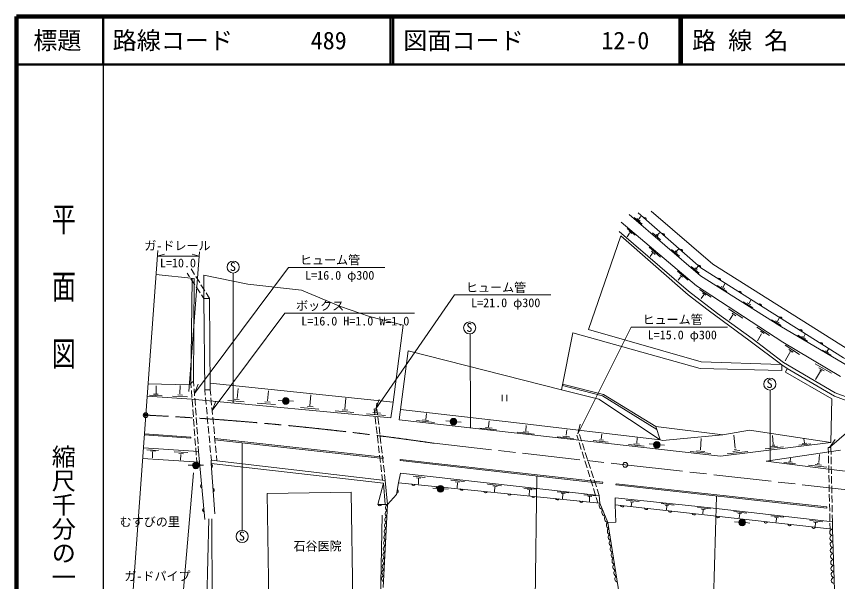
# Model space of a CAD drawing. Units: millimetres, scale not verified. Extents: x 40000 to 680000, y 20000 to 380000.
# Drawn here: x 40000 to 210605, y 262532 to 380000 of the extents above; entities that cross this region are included whole.
import ezdxf
from ezdxf.enums import TextEntityAlignment as Align

# ---------------------------------------------------------------- set-up
doc = ezdxf.new("R2010")
doc.units = ezdxf.units.MM
doc.header["$LTSCALE"] = 1000
doc.header["$PDMODE"] = 32
doc.header["$PDSIZE"] = 500
doc.linetypes.add('CHAIN', pattern=[18.5, 12, -1.5, 3.5, -1.5])
for name, color, linetype, lineweight in [('M-BGD', 7, 'Continuous', 13), ('M-BMK', 2, 'CHAIN', 13), ('M-BMK-SRVR', 3, 'Continuous', 13), ('M-STR-HTXT', 7, 'Continuous', 13), ('M-TTL', 2, 'Continuous', 140), ('M-TTL-BAND', 7, 'Continuous', 25), ('M-TTL-LINE', 7, 'Continuous', 50)]:
    doc.layers.add(name, color=color, linetype=linetype, lineweight=lineweight)
doc.layers.add('M-OTRS', color=6, linetype='Continuous')
doc.layers.add('M-TTL-TXT', color=7, linetype='Continuous')
doc.styles.add('@ＭＳ ゴシック', font='')
doc.styles.add('ＭＳ ゴシック', font='')
doc.styles.get('@ＭＳ ゴシック').set_extended_font_data('@MS Gothic')
doc.styles.get('ＭＳ ゴシック').set_extended_font_data('MS Gothic')

msp = doc.modelspace()

# ---------------------------------------------------------------- hatches: boundary and pattern name
at = {"layer": 'M-BGD'}
for points in [[(96629, 300038, 0.97359), (95266, 300127, 0.01338), (95264, 300090, 1)], [(131493, 295717, 0.97359), (130135, 295860, 0.01338), (130132, 295823, 0.41421), (130759, 295089, 0.41421)], [(173715, 290918, 0.97359), (172357, 291061, 0.01338), (172353, 291025, 0.41421), (172981, 290291, 0.41421)], [(77957, 286685, 0.97359), (76592, 286719, 0.01338), (76591, 286682, 1)], [(128802, 281750, 0.97359), (127444, 281893, 0.01338), (127440, 281857, 0.41421), (128068, 281123, 0.41421)], [(191459, 274744, 0.97359), (190101, 274887, 0.01338), (190097, 274850, 0.41421), (190725, 274116, 0.41421)]]:
    msp.add_hatch(color=256, dxfattribs=at).paths.add_polyline_path(points)

# ---------------------------------------------------------------- linework, layer by layer
for p, q in [((171876, 339541), (184660, 328497)), ((182121, 326081), (167320, 338811)), ((168319, 338227), (170002, 336833)), ((168898, 337990), (169568, 337451)), ((169305, 337911), (169739, 338437)), ((165623, 337243), (181303, 324008)), ((158839, 314958), (165549, 334413)), ((179660, 322915), (165228, 335291)), ((165549, 334413), (179571, 322117)), ((166888, 335899), (168571, 334544)), ((167375, 334926), (166888, 334216)), ((167322, 335281), (167848, 334860)), ((172145, 334984), (173811, 333590)), ((172908, 334659), (173346, 334309)), ((173215, 334589), (173583, 335036)), ((171437, 332007), (173830, 329995)), ((171924, 331218), (172726, 330534)), ((176093, 331588), (177758, 330195)), ((176855, 331264), (177294, 330913)), ((177162, 331194), (177530, 331641)), ((172187, 330784), (171674, 330100)), ((180210, 328048), (181875, 326654)), ((180972, 327723), (181410, 327373)), ((181279, 327653), (181647, 328100)), ((184660, 328497), (214612, 309638)), ((76903, 325498), (68987, 326357)), ((75954, 325884), (75459, 326637)), ((77016, 326359), (76287, 327524)), ((78077, 324664), (77282, 325935)), ((78944, 326237), (78923, 321371)), ((88056, 324334), (78944, 326237)), ((85002, 299651), (85002, 326675)), ((177341, 327024), (179550, 325170)), ((177919, 326143), (178366, 325775)), ((198628, 315668), (182121, 326081)), ((77054, 324213), (76229, 325466)), ((76485, 325543), (76251, 303708)), ((76815, 304189), (76903, 325498)), ((79138, 322969), (78342, 324240)), ((99251, 323084), (88056, 324334)), ((177998, 325814), (177512, 325170)), ((186827, 323798), (187195, 324411)), ((78153, 322542), (77328, 323795)), ((80133, 321380), (79403, 322545)), ((107349, 319715), (99251, 323084)), ((185690, 318244), (179660, 322915)), ((181303, 324008), (199260, 312313)), ((181907, 323233), (184309, 321673)), ((182547, 322540), (183266, 322076)), ((185603, 324086), (187610, 322851)), ((186453, 323850), (187189, 323424)), ((78923, 321371), (78427, 322124)), ((78923, 321371), (80133, 321380)), ((79131, 302401), (78923, 321371)), ((80133, 321380), (80089, 321502)), ((80089, 321502), (80270, 302366)), ((183728, 318961), (179571, 322117)), ((182845, 322137), (182258, 321340)), ((192224, 320394), (192592, 321007)), ((113327, 317650), (107349, 319715)), ((187915, 319250), (190938, 317313)), ((190999, 320681), (193007, 319447)), ((191850, 320446), (192586, 320020)), ((120332, 315796), (113327, 317650)), ((192462, 312524), (183728, 318961)), ((185690, 318244), (192840, 313074)), ((188870, 317944), (188151, 316892)), ((188695, 318321), (189483, 317795)), ((118242, 299806), (120332, 315796)), ((196888, 316967), (198895, 315732)), ((197738, 316731), (198474, 316305)), ((198112, 316679), (198480, 317292)), ((213094, 307178), (198628, 315668)), ((134270, 314018), (134334, 294466)), ((153245, 302398), (155621, 314202)), ((155621, 314202), (182090, 306836)), ((182238, 308213), (158839, 314958)), ((193822, 315437), (196478, 313676)), ((194821, 314017), (193989, 312589)), ((194567, 314596), (195347, 314096)), ((203582, 313427), (203883, 313929)), ((199023, 307554), (192462, 312524)), ((192840, 313074), (199369, 308101)), ((199260, 312313), (211211, 305125)), ((202358, 313715), (204365, 312481)), ((203208, 313480), (203944, 313053)), ((119545, 296142), (121379, 310524)), ((121379, 310524), (153245, 302398)), ((199685, 311654), (202696, 309761)), ((200500, 310773), (201394, 310208)), ((207495, 310618), (209307, 309566)), ((208459, 310419), (208705, 310846)), ((200684, 310129), (199685, 308407)), ((200658, 310339), (200934, 310182)), ((208097, 310472), (208716, 310115)), ((198849, 307686), (182238, 308213)), ((198996, 306436), (199023, 307554)), ((200158, 306839), (199023, 307554)), ((199369, 308101), (210137, 301751)), ((205930, 307784), (209349, 305821)), ((182090, 306836), (198996, 306436)), ((200158, 306839), (199792, 306059)), ((199792, 306059), (209405, 300527)), ((209959, 301100), (200158, 306839)), ((207026, 306242), (206044, 304506)), ((206710, 306943), (207815, 306312)), ((206947, 306513), (207333, 306294)), ((75921, 303426), (76815, 304189)), ((76251, 303708), (76320, 302777)), ((76815, 304189), (76890, 303126)), ((80257, 303788), (118242, 299806)), ((67335, 303626), (75921, 303426)), ((69016, 301658), (69016, 303252)), ((73927, 301577), (73987, 303254)), ((76358, 302279), (76469, 300783)), ((76925, 302627), (77031, 301131)), ((80270, 302366), (79131, 302401)), ((79131, 302401), (79233, 301302)), ((80270, 302366), (80377, 301218)), ((85843, 300595), (86036, 302640)), ((92156, 300071), (92366, 302175)), ((161035, 300465), (153245, 302398)), ((153428, 303307), (161735, 301165)), ((153479, 303561), (161971, 301421)), ((196583, 287436), (196583, 302339)), ((76476, 300458), (67148, 301050)), ((67647, 301271), (70304, 301142)), ((68485, 301481), (69435, 301464)), ((72397, 301078), (75570, 300917)), ((73509, 301336), (74475, 301303)), ((117822, 296545), (76476, 300458)), ((76506, 300284), (76618, 298788)), ((77066, 300632), (77172, 299136)), ((79279, 300804), (79419, 299311)), ((80424, 300720), (80563, 299226)), ((85231, 300450), (86310, 300370)), ((100977, 299069), (101199, 301331)), ((108226, 298383), (108448, 300645)), ((140888, 301352), (140888, 300052)), ((141863, 300052), (141863, 301352)), ((173735, 292019), (161035, 300465)), ((161735, 301165), (173067, 294116)), ((161971, 301421), (172868, 294740)), ((209405, 300527), (209182, 291460)), ((232738, 292491), (209959, 301100)), ((210137, 301751), (233428, 293068)), ((77207, 298637), (77313, 297141)), ((79465, 298813), (79604, 297319)), ((80609, 298728), (80748, 297235)), ((83911, 300176), (87341, 299919)), ((90039, 299624), (93825, 299361)), ((91630, 299861), (92708, 299808)), ((94353, 300161), (95266, 300127)), ((96645, 300073), (97558, 300038)), ((98995, 298704), (102831, 298361)), ((100448, 298919), (101636, 298833)), ((114688, 297864), (114860, 299614)), ((118242, 299806), (117822, 296545)), ((76655, 298290), (76766, 296794)), ((106243, 298018), (110079, 297675)), ((107696, 298233), (108884, 298147)), ((112724, 297424), (116706, 297081)), ((114076, 297671), (115622, 297521)), ((114319, 298439), (114461, 297228)), ((114899, 298396), (114319, 298439)), ((114899, 298396), (115042, 297173)), ((119821, 298306), (143325, 295578)), ((125069, 296217), (125191, 297470)), ((76804, 296295), (76915, 294799)), ((77348, 296642), (77454, 295146)), ((79651, 296822), (79790, 295328)), ((80795, 296737), (80934, 295244)), ((114519, 296732), (114694, 295242)), ((115100, 296676), (115275, 295186)), ((186286, 288581), (119545, 296142)), ((123123, 295980), (126857, 295577)), ((124376, 296120), (125612, 296006)), ((129224, 295930), (130135, 295860)), ((131511, 295752), (132422, 295681)), ((138114, 294673), (138219, 295926)), ((143325, 295578), (173735, 292019)), ((76952, 294301), (77064, 292805)), ((77489, 294647), (77595, 293151)), ((79836, 294830), (79976, 293337)), ((80980, 294746), (81120, 293252)), ((114752, 294745), (114926, 293256)), ((115333, 294690), (115508, 293200)), ((136256, 294428), (139735, 294068)), ((137474, 294568), (138868, 294419)), ((144065, 293554), (147580, 293159)), ((145284, 293677), (146441, 293580)), ((145818, 293799), (145915, 294983)), ((154223, 292957), (154355, 294097)), ((173735, 292019), (172868, 294740)), ((172868, 294740), (186742, 293054)), ((186742, 293054), (192340, 294004)), ((209182, 291460), (192340, 294004)), ((66565, 293027), (76230, 292322)), ((66583, 293276), (76248, 292572)), ((76248, 292572), (76230, 292322)), ((77101, 292306), (77213, 290810)), ((77630, 292652), (77735, 291156)), ((80022, 292839), (80161, 291345)), ((81166, 292754), (81305, 291261)), ((81246, 292254), (81218, 292006)), ((116201, 288116), (81218, 292006)), ((116229, 288365), (81246, 292254)), ((114985, 292759), (115159, 291269)), ((115566, 292703), (115740, 291214)), ((152374, 292633), (155731, 292265)), ((153557, 292756), (154907, 292624)), ((156764, 291911), (156431, 292980)), ((157424, 291740), (156995, 293069)), ((159807, 291866), (162949, 291537)), ((161043, 292024), (162003, 291932)), ((161503, 292129), (161595, 293194)), ((168866, 291327), (168984, 292392)), ((174228, 291871), (173735, 292019)), ((186742, 293054), (174228, 291871)), ((182158, 289933), (182237, 292287)), ((189326, 290234), (189037, 292955)), ((197208, 291097), (197081, 292890)), ((203719, 291340), (203620, 292210)), ((77846, 289594), (66369, 290337)), ((77250, 290312), (77361, 288816)), ((77771, 290657), (77846, 289594)), ((80208, 290848), (80347, 289354)), ((81352, 290763), (81491, 289269)), ((86868, 291378), (86868, 273156)), ((115217, 290773), (115392, 289283)), ((115799, 290717), (115973, 289227)), ((157358, 290001), (156912, 291433)), ((158039, 289837), (157578, 291264)), ((167143, 291024), (170443, 290696)), ((168274, 291156), (169431, 291077)), ((171446, 291132), (172357, 291061)), ((173732, 290953), (174643, 290883)), ((209182, 291460), (186286, 288581)), ((195571, 290135), (199347, 290536)), ((196708, 290554), (198102, 290694)), ((197041, 290869), (197585, 290904)), ((202568, 290878), (205069, 291147)), ((203269, 291188), (204233, 291287)), ((209231, 290423), (208679, 290385)), ((208679, 290385), (208705, 289167)), ((209231, 290423), (209259, 288936)), ((67126, 289942), (69536, 289802)), ((67836, 289679), (68923, 289609)), ((68292, 289478), (68265, 288250)), ((72762, 289504), (75593, 289355)), ((73744, 289145), (74699, 289092)), ((74173, 288960), (74103, 287795)), ((78057, 287349), (77846, 289594)), ((80393, 288856), (80496, 287757)), ((81537, 288772), (81644, 287623)), ((115450, 288786), (115625, 287296)), ((116031, 288731), (116206, 287241)), ((116229, 288365), (116201, 288116)), ((157952, 288091), (157506, 289523)), ((158654, 287934), (158193, 289361)), ((179989, 289565), (184249, 289157)), ((181277, 289710), (183039, 289604)), ((187643, 289051), (191942, 289563)), ((188826, 289576), (190299, 289787)), ((189129, 289945), (189615, 290023)), ((195746, 287544), (211244, 289862)), ((206683, 287260), (206876, 288970)), ((208716, 288667), (208749, 287168)), ((209268, 288436), (209297, 286937)), ((66208, 288109), (78057, 287349)), ((75678, 286717), (76592, 286719)), ((77398, 288317), (77468, 287387)), ((77971, 286721), (78885, 286723)), ((78057, 287349), (79112, 275457)), ((80469, 287097), (80443, 287763)), ((80443, 287763), (116640, 283535)), ((81212, 276581), (80469, 287097)), ((116290, 282956), (80469, 287097)), ((115683, 286800), (115857, 285310)), ((116264, 286744), (116439, 285254)), ((119752, 287936), (119724, 287688)), ((119724, 287688), (161786, 282915)), ((119752, 287936), (161814, 283163)), ((158545, 286181), (158100, 287614)), ((159269, 286030), (158808, 287458)), ((208138, 285941), (195746, 287544)), ((199459, 287293), (201878, 287036)), ((200388, 287405), (201136, 287323)), ((200756, 287504), (200855, 288217)), ((204562, 286743), (208357, 286305)), ((205973, 286857), (207244, 286726)), ((206385, 287041), (206841, 287006)), ((208759, 286668), (208792, 285168)), ((119812, 285037), (119410, 283062)), ((161082, 280420), (119812, 285037)), ((159139, 284271), (158694, 285704)), ((159884, 284127), (159423, 285555)), ((232139, 283170), (208138, 285941)), ((209306, 286437), (209335, 284937)), ((115916, 284813), (116058, 283603)), ((116497, 284758), (116640, 283535)), ((116640, 283535), (117123, 278546)), ((122434, 284415), (124906, 284164)), ((123135, 284094), (124029, 284030)), ((123568, 283942), (123515, 282791)), ((130282, 283594), (133069, 283331)), ((131184, 283252), (132052, 283174)), ((148118, 284466), (147551, 242390)), ((159733, 282362), (159288, 283794)), ((160499, 282224), (160037, 283652)), ((208803, 284668), (208836, 283169)), ((209344, 284437), (209372, 282937)), ((116290, 282956), (116580, 278546)), ((126533, 281963), (127444, 281893)), ((128819, 281785), (129730, 281714)), ((131623, 283077), (131544, 282052)), ((137864, 282777), (137950, 282773)), ((137950, 282773), (140766, 282446)), ((138951, 282418), (139874, 282309)), ((139372, 282239), (139321, 281203)), ((145403, 281954), (147834, 281724)), ((146190, 281662), (147055, 281599)), ((146579, 281537), (146513, 280431)), ((160327, 280452), (159881, 281884)), ((161082, 280420), (160652, 281748)), ((161814, 283163), (161786, 282915)), ((164587, 282871), (164560, 282623)), ((208347, 277791), (164560, 282623)), ((208374, 278039), (164587, 282871)), ((208846, 282669), (208879, 281169)), ((209382, 282437), (209410, 280938)), ((92077, 280871), (109515, 281142)), ((92594, 247623), (92077, 280871)), ((109515, 281142), (109988, 250702)), ((152369, 281175), (154799, 280945)), ((153155, 280882), (154020, 280820)), ((153545, 280758), (153484, 279737)), ((157918, 280554), (160349, 280324)), ((158705, 280262), (159570, 280199)), ((159094, 280137), (159033, 279116)), ((160808, 278905), (160475, 279974)), ((161217, 278864), (161082, 280420)), ((183589, 277905), (164395, 279966)), ((164395, 279966), (164414, 278451)), ((184188, 238344), (185474, 280315)), ((208890, 280669), (208922, 279170)), ((209420, 280438), (209448, 278938)), ((117123, 278546), (116173, 261301)), ((166648, 279463), (169353, 279156)), ((167485, 279113), (168229, 279041)), ((167836, 279005), (167750, 278132)), ((173926, 278755), (176631, 278447)), ((174763, 278404), (175507, 278332)), ((175114, 278297), (175028, 277424)), ((208933, 278670), (208966, 277170)), ((209458, 278438), (209486, 276938)), ((181509, 277940), (184214, 277633)), ((182346, 277590), (183090, 277518)), ((182697, 277482), (182611, 276609)), ((209524, 274952), (183589, 277905)), ((189076, 277083), (191781, 276776)), ((189913, 276733), (190657, 276661)), ((190264, 276625), (190178, 275752)), ((208374, 278039), (208347, 277791)), ((208977, 276670), (209009, 275171)), ((209495, 276439), (209524, 274952)), ((162876, 274812), (164533, 274901)), ((189190, 274957), (190101, 274887)), ((191476, 274779), (192387, 274708)), ((196736, 276211), (199441, 275903)), ((197573, 275860), (198317, 275789)), ((197924, 275753), (197838, 274880)), ((204846, 275228), (207551, 274920)), ((205683, 274877), (206427, 274805)), ((206034, 274770), (205948, 273896)), ((209542, 273397), (209524, 274952)), ((209020, 274671), (209047, 273453)), ((209542, 273397), (210442, 247105))]:
    msp.add_line(p, q, dxfattribs=at)
for points in [[(456478, 289320), (422703, 281458), (391619, 279794), (344694, 279794), (311214, 283189), (294840, 286317), (278466, 288913), (236999, 298364), (211839, 309014), (182220, 327718), (169174, 339166)], [(116290, 282956), (115091, 278546), (117123, 278546), (118977, 280617), (119410, 283062), (161217, 278864)], [(161217, 278864), (162876, 274812), (165213, 259962)], [(164533, 274901), (164414, 278451), (209542, 273397)]]:
    msp.add_lwpolyline(points, dxfattribs=at)
for centre, radius in [((85034, 327913), 1250), ((134166, 315264), 1250), ((196530, 303588), 1250), ((95946, 300064), 683), ((130812, 295770), 683), ((173034, 290972), 683), ((77274, 286684), 683), ((128121, 281803), 683), ((190778, 274797), 683), ((86900, 271906), 1250)]:
    msp.add_circle(centre, radius, dxfattribs=at)
for centre, radius, start, end in [((170501, 337842), 370, 337.65604, 119.80675), ((174259, 334544), 370, 337.65604, 119.80675), ((178017, 331246), 370, 337.65604, 119.80675), ((181775, 327948), 370, 337.65604, 119.80675), ((185972, 325206), 370, 346.65384, 128.80456), ((190200, 322537), 370, 346.65384, 128.80456), ((194428, 319867), 370, 346.65384, 128.80456), ((198655, 317197), 370, 346.65384, 128.80456), ((202883, 314528), 370, 346.65384, 128.80456), ((207111, 311858), 370, 346.65384, 128.80456), ((80387, 286548), 370, 292.96891, 75.11963), ((78618, 282379), 370, 113.99482, 256.14554), ((80740, 281560), 370, 292.96891, 75.11963), ((118967, 281247), 370, 278.86395, 61.01467), ((122543, 282868), 370, 193.19015, 335.34086), ((127517, 282369), 370, 193.19015, 335.34086), ((132492, 281869), 370, 193.19015, 335.34086), ((137467, 281369), 370, 193.19015, 335.34086), ((142442, 280870), 370, 193.19015, 335.34086), ((147417, 280370), 370, 193.19015, 335.34086), ((115522, 278666), 370, 198.92464, 341.07536), ((117364, 277915), 676, 110.92242, 242.77185), ((152392, 279871), 370, 193.19015, 335.34086), ((157367, 279371), 370, 193.19015, 335.34086), ((161924, 278365), 866, 144.81072, 259.73468), ((165867, 278409), 370, 192.53499, 334.6857), ((79060, 277399), 370, 113.99482, 256.14554), ((117296, 276683), 676, 110.92242, 242.77185), ((162477, 277015), 866, 144.81072, 259.73468), ((170836, 277853), 370, 192.53499, 334.6857), ((175805, 277296), 370, 192.53499, 334.6857), ((180774, 276740), 370, 192.53499, 334.6857), ((117160, 274219), 676, 110.92242, 242.77185), ((117228, 275451), 676, 110.92242, 242.77185), ((163030, 275664), 866, 144.81072, 259.73468), ((163260, 274239), 690, 123.81958, 254.06706), ((185743, 276183), 370, 192.53499, 334.6857), ((190712, 275627), 370, 192.53499, 334.6857), ((195680, 275070), 370, 192.53499, 334.6857), ((117093, 272988), 676, 110.92242, 242.77185), ((163455, 273001), 690, 123.81958, 254.06706), ((200649, 274514), 370, 192.53499, 334.6857), ((205618, 273958), 370, 192.53499, 334.6857), ((209591, 272772), 627, 94.42445, 269.49464), ((117025, 271756), 676, 110.92242, 242.77185), ((163650, 271764), 690, 123.81958, 254.06706), ((209634, 271520), 627, 94.42445, 269.49464), ((116889, 269292), 676, 110.92242, 242.77185), ((116957, 270524), 676, 110.92242, 242.77185), ((163845, 270526), 690, 123.81958, 254.06706), ((164039, 269289), 690, 123.81958, 254.06706), ((209676, 270268), 627, 94.42445, 269.49464), ((209719, 269016), 627, 94.42445, 269.49464), ((116821, 268060), 676, 110.92242, 242.77185), ((164234, 268051), 690, 123.81958, 254.06706), ((209762, 267764), 627, 94.42445, 269.49464), ((116685, 265597), 676, 110.92242, 242.77185), ((116753, 266829), 676, 110.92242, 242.77185), ((164429, 266814), 690, 123.81958, 254.06706), ((164624, 265576), 690, 123.81958, 254.06706), ((209805, 266512), 627, 94.42445, 269.49464), ((116618, 264365), 676, 110.92242, 242.77185), ((164818, 264339), 690, 123.81958, 254.06706), ((209848, 265260), 627, 94.42445, 269.49464), ((209891, 264008), 627, 94.42445, 269.49464), ((116550, 263133), 676, 110.92242, 242.77185), ((165013, 263101), 690, 123.81958, 254.06706), ((209933, 262756), 627, 94.42445, 269.49464)]:
    msp.add_arc(centre, radius, start, end, dxfattribs=at)
at = {"layer": 'M-BMK'}
for p, q in [((126767, 291277), (166494, 286800)), ((166494, 286800), (265493, 275642))]:
    msp.add_line(p, q, dxfattribs=at)
msp.add_arc((35629, -332115), 630020, 81.68246, 87.15831, dxfattribs=at)
at = {"layer": 'M-BMK-SRVR'}
for p, q in [((69347, 331313), (66863, 297130)), ((66863, 297130), (64223, 260790))]:
    msp.add_line(p, q, dxfattribs=at)
for centre in [(66863, 297130), (166494, 286800)]:
    msp.add_circle(centre, 500, dxfattribs=at)
at = {"layer": 'M-OTRS'}
msp.add_point((66863, 297130), dxfattribs=at)
at = {"layer": 'M-STR-HTXT'}
for p, q in [((78062, 331056), (75828, 302046)), ((69265, 330181), (70765, 330556)), ((69265, 330181), (77994, 330181)), ((77994, 330181), (76494, 330556)), ((76995, 301630), (96554, 327815)), ((96554, 327815), (116554, 327815)), ((114638, 298415), (131036, 322109)), ((131036, 322109), (151036, 322109)), ((80666, 298124), (95738, 318305)), ((95738, 318305), (122738, 318305)), ((156660, 293245), (167720, 315428)), ((167720, 315428), (187720, 315428)), ((208949, 290404), (234050, 312358)), ((76995, 301630), (77792, 303532)), ((114638, 298415), (115365, 300344)), ((80666, 298124), (81462, 300026)), ((156660, 293245), (157105, 295258)), ((208949, 290404), (210125, 292097)), ((74679, 260885), (76808, 285153)), ((78810, 229707), (79975, 275589)), ((80722, 249372), (80574, 275582)), ((114978, 229936), (116006, 276321))]:
    msp.add_line(p, q, dxfattribs=at)
at = {"layer": 'M-TTL'}
for p, q in [((40000, 380000), (40000, 20000)), ((680000, 380000), (40000, 380000))]:
    msp.add_line(p, q, dxfattribs=at)
at = {"layer": 'M-TTL-BAND'}
msp.add_line((58000, 370000), (58000, 20000), dxfattribs=at)
at = {"layer": 'M-TTL-LINE'}
for p, q in [((58000, 380000), (58000, 370000)), ((117750, 380000), (117750, 370000)), ((118250, 380000), (118250, 370000)), ((177750, 380000), (177750, 370000)), ((178250, 380000), (178250, 370000)), ((40000, 370000), (680000, 370000))]:
    msp.add_line(p, q, dxfattribs=at)

# ---------------------------------------------------------------- texts
at = {"layer": 'M-BGD', "style": 'ＭＳ ゴシック'}
for s, p in [('S', (84355, 326540)), ('S', (133487, 313891)), ('S', (195851, 302215)), ('むすびの里', (61451, 273469)), ('S', (86221, 270532)), ('石谷医院', (97562, 268432))]:
    msp.add_text(s, height=1833, dxfattribs=at).set_placement(p, align=Align.BOTTOM_LEFT)
at = {"layer": 'M-STR-HTXT', "style": 'ＭＳ ゴシック'}
for s, p in [('ガ-ドレール', (66580, 330865)), ('L=10.0', (69817, 327297)), ('ヒューム管', (98912, 327892)), ('L=16.0 φ300', (99994, 324725)), ('ヒューム管', (133395, 322185)), ('ボックス', (98097, 318381)), ('L=21.0 φ300', (134477, 319018)), ('L=16.0 H=1.0 W=1.0', (99179, 315214)), ('ヒューム管', (170079, 315505)), ('L=15.0 φ300', (171161, 312338)), ('ガ-ドパイプ', (62428, 262181))]:
    msp.add_text(s, height=1833, dxfattribs=at).set_placement(p, align=Align.BOTTOM_LEFT)
at = {"layer": 'M-TTL-BAND', "style": '@ＭＳ ゴシック', "width": 1.4}
msp.add_text('平  面  図', height=3666, rotation=270, dxfattribs=at).set_placement((49777, 306475), align=Align.MIDDLE_RIGHT)
at = {"layer": 'M-TTL-BAND', "style": '@ＭＳ ゴシック'}
msp.add_text('縮尺千分の一', height=3666, rotation=270, dxfattribs=at).set_placement((49777, 261030), align=Align.MIDDLE_RIGHT)
at = {"layer": 'M-TTL-TXT', "style": 'ＭＳ ゴシック'}
msp.add_text('標題', height=3666, dxfattribs=at).set_placement((48500, 375000), align=Align.MIDDLE_CENTER)
for s, p in [('路線コード', (60000, 375000)), ('図面コード', (120380, 375000)), ('路 線 名', (180380, 375000)), ('489', (101142, 375000)), ('12-0', (161521, 375000))]:
    msp.add_text(s, height=3666, dxfattribs=at).set_placement(p, align=Align.MIDDLE_LEFT)

doc.saveas('drawing.dxf')
